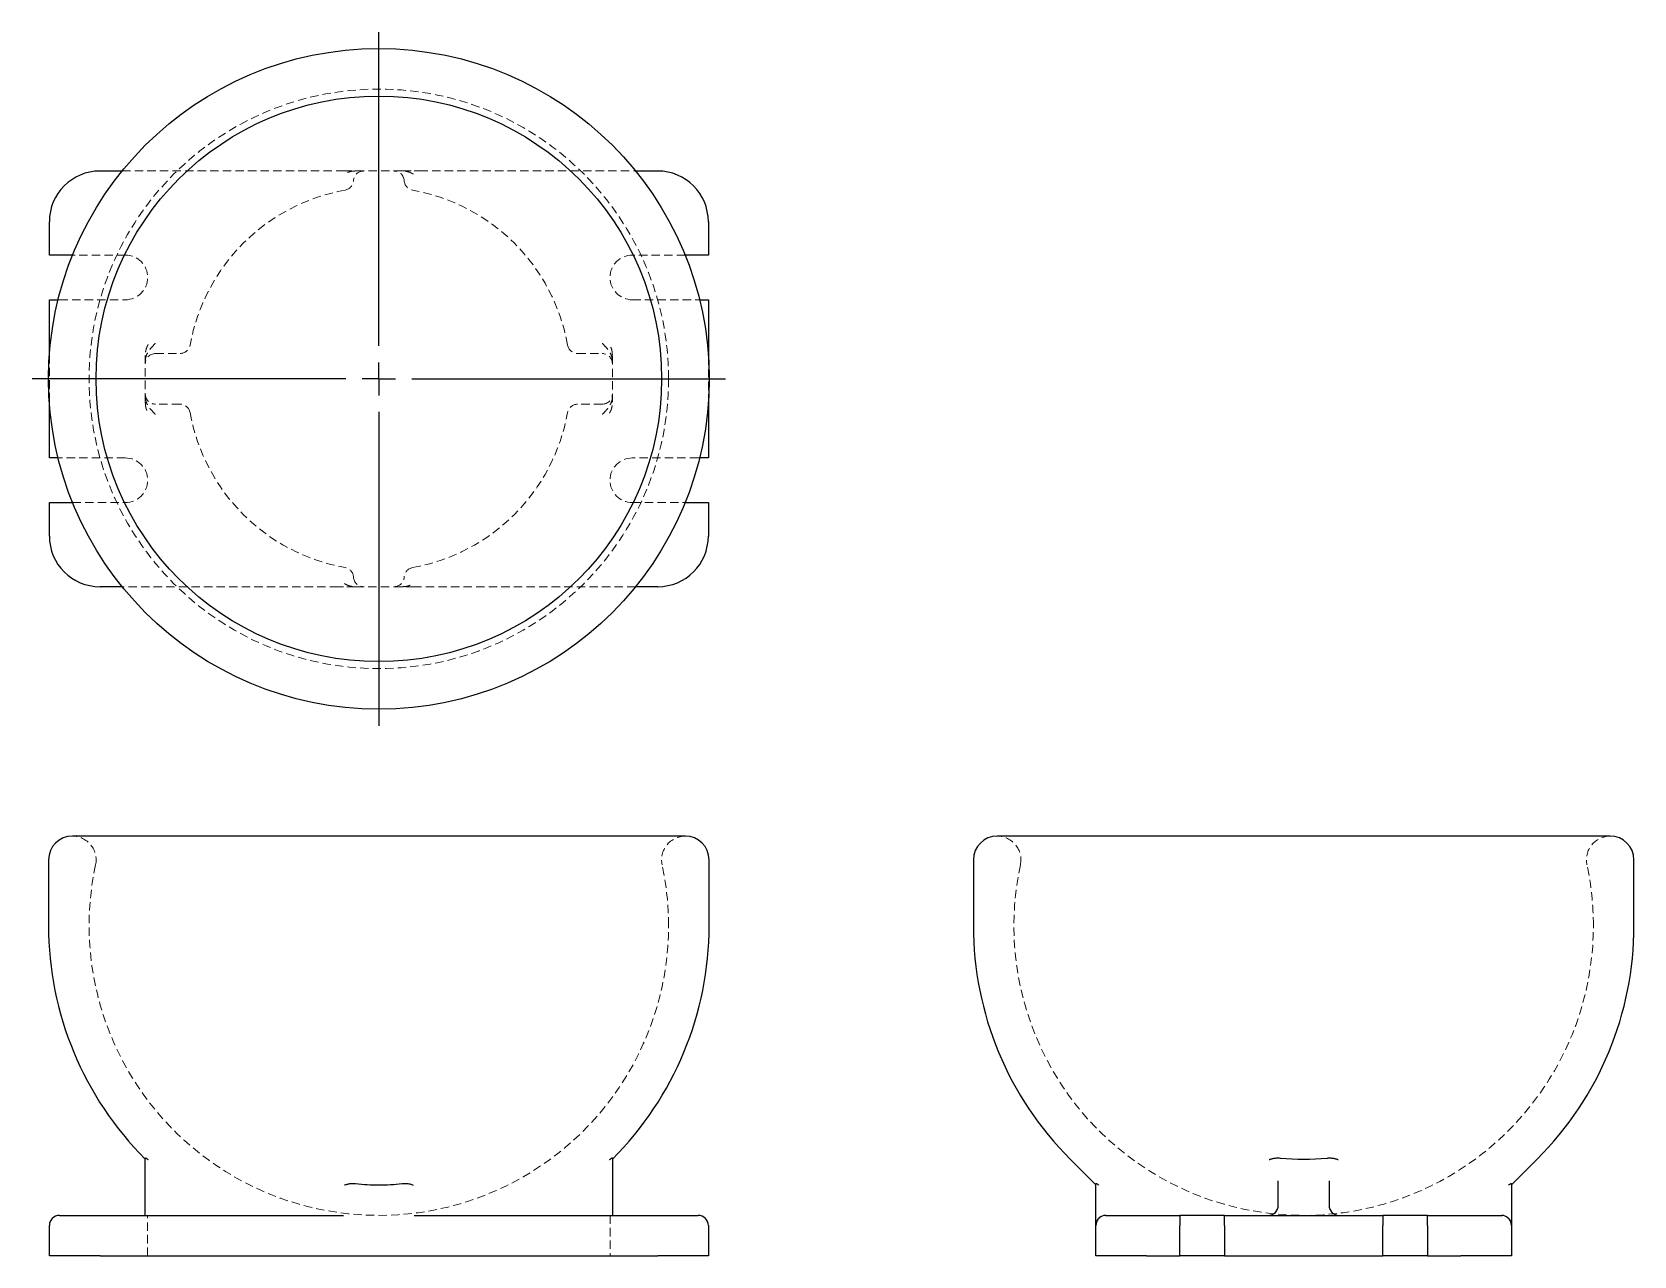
# Model space of a CAD drawing. Header units: millimetres. Extents: x 30 to 273, y 25 to 210.
import ezdxf

# ---------------------------------------------------------------- set-up
doc = ezdxf.new("R2010")
doc.units = ezdxf.units.MM
doc.linetypes.add('HIDDEN', pattern=[1.905, 1.27, -0.635])
doc.layers.add('10', color=7, linetype='Continuous')

# ---------------------------------------------------------------- blocks, each defined once
blk = doc.blocks.new('SW_CENTERMARKSYMBOL_0')
at = {"layer": '10', "color": 0}
for p, q in [((0, 5), (0, 52.5)), ((0, 0), (0, 2.5)), ((-5, 0), (-52.5, 0)), ((0, 0), (-2.5, 0)), ((0, 0), (0, -2.5)), ((0, 0), (2.5, 0)), ((5, 0), (52.5, 0)), ((0, -5), (0, -52.5))]:
    blk.add_line(p, q, dxfattribs=at)

msp = doc.modelspace()

# ---------------------------------------------------------------- linework, layer by layer
at = {"color": 7, "linetype": 'Continuous', "lineweight": 25}
for p, q in [((40.79, 189.47), (44.14, 189.47)), ((121.86, 189.47), (125.21, 189.47)), ((33.12, 176.73), (33.12, 181.79)), ((132.88, 181.79), (132.88, 176.73)), ((34.65, 176.73), (33.12, 176.73)), ((36.64, 176.73), (34.65, 176.73)), ((131.35, 176.73), (129.36, 176.73)), ((132.88, 176.73), (131.35, 176.73)), ((33.12, 161.39), (33.12, 169.97)), ((33.12, 169.97), (34.45, 169.97)), ((131.55, 169.97), (132.88, 169.97)), ((132.88, 169.97), (132.88, 161.39)), ((33.12, 146.03), (33.12, 154.61)), ((132.88, 154.61), (132.88, 146.03)), ((34.45, 146.03), (33.12, 146.03)), ((132.88, 146.03), (131.55, 146.03)), ((33.12, 134.21), (33.12, 139.27)), ((33.12, 139.27), (34.65, 139.27)), ((34.65, 139.27), (36.64, 139.27)), ((129.36, 139.27), (131.35, 139.27)), ((131.35, 139.27), (132.88, 139.27)), ((132.88, 139.27), (132.88, 134.21)), ((44.14, 126.53), (40.79, 126.53)), ((125.21, 126.53), (121.86, 126.53)), ((129.4, 88.77), (36.6, 88.77)), ((269.4, 88.77), (176.6, 88.77)), ((33, 85.18), (33, 75.23)), ((133, 75.23), (133, 85.18)), ((173, 85.18), (173, 75.23)), ((273, 75.23), (273, 85.18)), ((187.64, 39.87), (191.53, 35.98)), ((254.47, 35.98), (258.36, 39.87)), ((47.64, 32.9), (47.64, 36.59)), ((118.36, 36.59), (118.36, 32.9)), ((219.16, 32.9), (219.16, 36.59)), ((226.84, 36.59), (226.84, 32.9)), ((47.64, 31.37), (47.64, 32.9)), ((118.36, 32.9), (118.36, 31.37)), ((191.53, 29.86), (191.53, 33.05)), ((254.47, 33.05), (254.47, 29.86)), ((33.12, 25.23), (33.12, 29.83)), ((34.65, 31.37), (40.79, 31.37)), ((40.79, 31.37), (76.85, 31.37)), ((89.15, 31.37), (125.21, 31.37)), ((125.21, 31.37), (131.35, 31.37)), ((132.88, 29.83), (132.88, 25.23)), ((191.53, 25.23), (191.53, 29.83)), ((192.99, 31.37), (192.89, 31.36)), ((193.07, 31.37), (199.21, 31.37)), ((199.21, 31.37), (204.27, 31.37)), ((204.27, 31.37), (204.27, 29.83)), ((211.03, 31.37), (204.27, 31.37)), ((204.27, 25.23), (204.27, 29.83)), ((211.03, 29.83), (211.03, 31.37)), ((211.03, 31.37), (234.97, 31.37)), ((211.03, 29.83), (211.03, 25.23)), ((234.97, 31.37), (234.97, 29.83)), ((241.73, 31.37), (234.97, 31.37)), ((234.97, 25.23), (234.97, 29.83)), ((241.73, 31.37), (246.79, 31.37)), ((241.73, 29.83), (241.73, 31.37)), ((241.73, 29.83), (241.73, 25.23)), ((246.79, 31.37), (252.93, 31.37)), ((253.01, 31.37), (253.11, 31.36)), ((254.47, 29.83), (254.47, 25.23)), ((40.79, 25.23), (33.12, 25.23)), ((40.79, 25.23), (125.21, 25.23)), ((132.88, 25.23), (125.21, 25.23)), ((199.21, 25.23), (191.53, 25.23)), ((199.21, 25.23), (204.27, 25.23)), ((211.03, 25.23), (204.27, 25.23)), ((211.03, 25.23), (234.97, 25.23)), ((241.73, 25.23), (234.97, 25.23)), ((241.73, 25.23), (246.79, 25.23)), ((254.47, 25.23), (246.79, 25.23))]:
    msp.add_line(p, q, dxfattribs=at)
at = {"color": 7, "linetype": 'HIDDEN', "lineweight": 18}
for p, q in [((44.14, 189.47), (76.85, 189.47)), ((77.65, 189.47), (79.4, 189.47)), ((86.6, 189.47), (88.35, 189.47)), ((89.15, 189.47), (121.86, 189.47)), ((44.63, 176.73), (36.64, 176.73)), ((129.36, 176.73), (121.37, 176.73)), ((34.45, 169.97), (34.65, 169.97)), ((34.65, 169.97), (44.63, 169.97)), ((121.37, 169.97), (131.35, 169.97)), ((131.35, 169.97), (131.55, 169.97)), ((33.12, 154.61), (33.12, 161.39)), ((47.64, 161.54), (47.64, 154.46)), ((118.36, 154.46), (118.36, 161.54)), ((132.88, 161.39), (132.88, 154.61)), ((34.65, 146.03), (34.45, 146.03)), ((44.63, 146.03), (34.65, 146.03)), ((131.35, 146.03), (121.37, 146.03)), ((131.55, 146.03), (131.35, 146.03)), ((36.64, 139.27), (44.63, 139.27)), ((121.37, 139.27), (129.36, 139.27)), ((76.85, 126.53), (44.14, 126.53)), ((79.4, 126.53), (77.65, 126.53)), ((88.35, 126.53), (86.6, 126.53)), ((121.86, 126.53), (89.15, 126.53)), ((48, 25.23), (48, 31.37)), ((118, 31.37), (118, 25.23))]:
    msp.add_line(p, q, dxfattribs=at)
at = {"color": 7, "linetype": 'Continuous', "lineweight": 25, "flags": 128}
for points in [[(192.32, 31.18), (192.18, 31.09), (192, 30.94)], [(253.68, 31.18), (253.82, 31.09), (254, 30.94)]]:
    msp.add_lwpolyline(points, dxfattribs=at)
at = {"color": 7, "linetype": 'Continuous', "lineweight": 25}
for radius in [50, 42.81]:
    msp.add_circle((83, 158), radius, dxfattribs=at)
at = {"color": 7, "linetype": 'HIDDEN', "lineweight": 18}
msp.add_circle((83, 158), 43.86, dxfattribs=at)
at = {"color": 7, "linetype": 'Continuous', "lineweight": 25}
for centre, radius, start, end in [((40.79, 181.79), 7.67, 90, 180), ((125.21, 181.79), 7.67, 0, 90), ((40.79, 134.21), 7.67, 180, 270), ((125.21, 134.21), 7.67, 270, 0), ((36.6, 85.18), 3.6, 90, 180), ((129.4, 85.18), 3.6, 0, 90), ((176.6, 85.18), 3.6, 90, 180), ((269.4, 85.18), 3.6, 0, 90), ((83, 75.23), 50, 180, 225), ((83, 75.23), 50, 315, 0), ((223, 75.23), 50, 180, 225), ((223, 75.23), 50, 315, 0), ((223, 75.23), 35.36, 264.2598, 275.7402), ((217.63, 32.9), 1.53, 270, 0), ((228.37, 32.9), 1.53, 180, 270), ((34.65, 29.83), 1.53, 90, 180), ((131.35, 29.83), 1.53, 0, 90), ((193.07, 29.83), 1.53, 90, 180), ((193.07, 29.84), 1.53, 140.0206, 179.9998), ((252.93, 29.83), 1.53, 0, 90), ((252.93, 29.84), 1.53, 0.0002, 39.9794)]:
    msp.add_arc(centre, radius, start, end, dxfattribs=at)
at = {"color": 7, "linetype": 'HIDDEN', "lineweight": 18}
for centre, radius, start, end in [((80.69, 187.93), 1.53, 90, 177.2164), ((85.31, 187.93), 1.53, 2.7836, 90), ((77.63, 188.08), 1.53, 280.1261, 357.2164), ((88.37, 188.08), 1.53, 182.7836, 259.8739), ((83, 158), 29.02, 100.1261, 169.8739), ((83, 158), 29.02, 10.1261, 79.8739), ((44.63, 173.35), 3.38, 270, 90), ((121.37, 173.35), 3.38, 90, 270), ((52.92, 163.37), 1.53, 270, 349.8739), ((113.08, 163.37), 1.53, 190.1261, 270), ((49.18, 160.3), 1.53, 90, 180), ((116.82, 160.3), 1.53, 0, 90), ((49.18, 155.7), 1.53, 180, 270), ((116.82, 155.7), 1.53, 270, 0), ((52.92, 152.63), 1.53, 10.1261, 90), ((83, 158), 29.02, 190.1261, 259.8739), ((83, 158), 29.02, 280.1261, 349.8739), ((113.08, 152.63), 1.53, 90, 169.8739), ((44.63, 142.65), 3.38, 270, 90), ((121.37, 142.65), 3.38, 90, 270), ((77.63, 127.92), 1.53, 2.7836, 79.8739), ((88.37, 127.92), 1.53, 100.1261, 177.2164), ((80.69, 128.07), 1.53, 182.7836, 270), ((85.31, 128.07), 1.53, 270, 357.2164), ((36.6, 85.18), 3.6, 347.9, 90), ((129.4, 85.18), 3.6, 90, 192.1), ((176.6, 85.18), 3.6, 347.9, 90), ((269.4, 85.18), 3.6, 90, 192.1), ((83, 75.23), 43.86, 167.9, 0), ((83, 75.23), 43.86, 0, 12.1), ((223, 75.23), 43.86, 167.9, 0), ((223, 75.23), 43.86, 0, 12.1)]:
    msp.add_arc(centre, radius, start, end, dxfattribs=at)
for points in [[(76.85, 189.47), (77.12, 189.47), (77.39, 189.47), (77.65, 189.47)], [(86.51, 189.47), (84.17, 189.47), (81.83, 189.47), (79.49, 189.47)], [(88.35, 189.47), (88.61, 189.47), (88.88, 189.47), (89.15, 189.47)], [(49.18, 161.84), (50.43, 161.84), (51.67, 161.84), (52.92, 161.84)], [(113.08, 161.84), (114.33, 161.84), (115.57, 161.84), (116.82, 161.84)], [(52.92, 154.16), (51.67, 154.16), (50.43, 154.16), (49.18, 154.16)], [(116.82, 154.16), (115.57, 154.16), (114.33, 154.16), (113.08, 154.16)], [(77.65, 126.53), (77.39, 126.53), (77.12, 126.53), (76.85, 126.53)], [(89.15, 126.53), (88.88, 126.53), (88.61, 126.53), (88.35, 126.53)], [(191.53, 36.18), (191.53, 36.05), (191.53, 35.98), (191.53, 35.98)]]:
    msp.add_open_spline(points, degree=3, dxfattribs=at)
for points, knots in [([(79.49, 189.47), (79.44, 189.47), (79.34, 189.46), (79.19, 189.45), (79.04, 189.44), (78.89, 189.42), (78.74, 189.39), (78.55, 189.34), (78.31, 189.26), (78.05, 189.15), (77.89, 189.05), (77.81, 189)], [0, 0, 0, 0, 0.085283, 0.169537, 0.252995, 0.335892, 0.418472, 0.500982, 0.670185, 0.835634, 1, 1, 1, 1]), ([(88.19, 189), (88.15, 189.03), (88.08, 189.08), (87.95, 189.14), (87.82, 189.2), (87.69, 189.26), (87.54, 189.31), (87.35, 189.36), (87.11, 189.42), (86.81, 189.46), (86.61, 189.46), (86.51, 189.47)], [0, 0, 0, 0, 0.08226, 0.164453, 0.246921, 0.330005, 0.414034, 0.499325, 0.664292, 0.830543, 1, 1, 1, 1]), ([(47.64, 160.71), (47.64, 160.98), (47.7, 161.24), (47.87, 161.74), (48, 161.97), (48.29, 162.4), (48.45, 162.61), (48.81, 163), (48.99, 163.19), (49.18, 163.37)], [0, 0, 0, 0, 0.25, 0.25, 0.5, 0.5, 0.75, 0.75, 1, 1, 1, 1]), ([(48.09, 163.21), (48.09, 163.21), (48.09, 163.2), (48.08, 163.18), (48.07, 163.16), (48.06, 163.14), (48.03, 163.09), (47.98, 162.99), (47.9, 162.83), (47.82, 162.63), (47.75, 162.4), (47.69, 162.13), (47.65, 161.84), (47.65, 161.64), (47.64, 161.54)], [0, 0, 0, 0, 0.006154, 0.016622, 0.031679, 0.047471, 0.063263, 0.12625, 0.250897, 0.374259, 0.499337, 0.664202, 0.830316, 1, 1, 1, 1]), ([(118.36, 160.71), (118.36, 160.98), (118.3, 161.24), (118.13, 161.74), (118, 161.97), (117.71, 162.4), (117.55, 162.61), (117.19, 163), (117.01, 163.19), (116.82, 163.37)], [0, 0, 0, 0, 0.25, 0.25, 0.5, 0.5, 0.75, 0.75, 1, 1, 1, 1]), ([(118.36, 161.54), (118.35, 161.59), (118.35, 161.69), (118.34, 161.84), (118.33, 161.99), (118.31, 162.13), (118.28, 162.28), (118.24, 162.45), (118.18, 162.63), (118.1, 162.83), (118.02, 162.99), (117.97, 163.09), (117.94, 163.14), (117.93, 163.16), (117.91, 163.19), (117.91, 163.2), (117.91, 163.21)], [0, 0, 0, 0, 0.0854632, 0.1697582, 0.2531638, 0.3359676, 0.4184631, 0.5009465, 0.6258218, 0.7490613, 0.8739639, 0.9370586, 0.9528424, 0.9686256, 0.9891575, 1, 1, 1, 1]), ([(47.64, 155.29), (47.64, 155.02), (47.7, 154.76), (47.87, 154.26), (48, 154.03), (48.29, 153.6), (48.45, 153.39), (48.81, 153), (48.99, 152.81), (49.18, 152.63)], [0, 0, 0, 0, 0.25, 0.25, 0.5, 0.5, 0.75, 0.75, 1, 1, 1, 1]), ([(118.36, 155.29), (118.36, 155.02), (118.3, 154.76), (118.13, 154.26), (118, 154.03), (117.71, 153.6), (117.55, 153.39), (117.19, 153), (117.01, 152.81), (116.82, 152.63)], [0, 0, 0, 0, 0.25, 0.25, 0.5, 0.5, 0.75, 0.75, 1, 1, 1, 1]), ([(47.64, 154.46), (47.65, 154.41), (47.65, 154.31), (47.66, 154.16), (47.67, 154.01), (47.69, 153.87), (47.72, 153.72), (47.76, 153.55), (47.82, 153.37), (47.9, 153.17), (47.98, 153.01), (48.03, 152.91), (48.06, 152.86), (48.07, 152.84), (48.09, 152.81), (48.09, 152.8), (48.09, 152.79)], [0, 0, 0, 0, 0.0854632, 0.1697582, 0.2531638, 0.3359676, 0.4184631, 0.5009465, 0.6258218, 0.7490613, 0.8739639, 0.9370586, 0.9528424, 0.9686256, 0.9891575, 1, 1, 1, 1]), ([(117.91, 152.79), (117.91, 152.79), (117.91, 152.8), (117.92, 152.82), (117.93, 152.84), (117.94, 152.86), (117.97, 152.91), (118.02, 153.01), (118.1, 153.17), (118.18, 153.37), (118.25, 153.6), (118.31, 153.87), (118.35, 154.16), (118.35, 154.36), (118.36, 154.46)], [0, 0, 0, 0, 0.006154, 0.016622, 0.031679, 0.047471, 0.063263, 0.12625, 0.250897, 0.374259, 0.499337, 0.664202, 0.830316, 1, 1, 1, 1]), ([(77.81, 127), (77.85, 126.97), (77.92, 126.92), (78.05, 126.86), (78.18, 126.8), (78.31, 126.74), (78.46, 126.69), (78.65, 126.64), (78.89, 126.58), (79.19, 126.54), (79.39, 126.54), (79.49, 126.53)], [0, 0, 0, 0, 0.08226, 0.164453, 0.246921, 0.330005, 0.414034, 0.499325, 0.664292, 0.830543, 1, 1, 1, 1]), ([(79.49, 126.53), (80.66, 126.53), (81.83, 126.53), (84.17, 126.53), (85.34, 126.53), (86.51, 126.53)], [0, 0, 0, 0, 0.5, 0.5, 1, 1, 1, 1]), ([(86.51, 126.53), (86.56, 126.53), (86.66, 126.54), (86.81, 126.55), (86.96, 126.56), (87.11, 126.58), (87.26, 126.61), (87.45, 126.66), (87.69, 126.74), (87.95, 126.85), (88.11, 126.95), (88.19, 127)], [0, 0, 0, 0, 0.0852826, 0.1695374, 0.2529947, 0.3358919, 0.4184721, 0.5009816, 0.6701852, 0.835634, 1, 1, 1, 1])]:
    msp.add_open_spline(points, degree=3, knots=knots, dxfattribs=at)
at = {"color": 7, "linetype": 'Continuous', "lineweight": 25}
for points, knots in [([(47.64, 40.05), (47.65, 40.05), (47.65, 40.06), (47.66, 40.07), (47.67, 40.07), (47.69, 40.06), (47.72, 40.05), (47.76, 40.03), (47.82, 40), (47.9, 39.95), (47.98, 39.89), (48.03, 39.85), (48.06, 39.83), (48.07, 39.82), (48.09, 39.81), (48.09, 39.81), (48.09, 39.81)], [0, 0, 0, 0, 0.0854632, 0.1697582, 0.2531638, 0.3359676, 0.4184631, 0.5009465, 0.6258218, 0.7490613, 0.8739639, 0.9370586, 0.9528424, 0.9686256, 0.9891575, 1, 1, 1, 1]), ([(47.64, 36.59), (47.64, 37.22), (47.64, 37.84), (47.64, 38.73), (47.64, 39.02), (47.64, 39.56), (47.64, 39.82), (47.64, 40.05)], [0, 0, 0, 0, 0.5, 0.5, 0.75, 0.75, 1, 1, 1, 1]), ([(117.91, 39.81), (117.91, 39.81), (117.91, 39.81), (117.92, 39.82), (117.93, 39.82), (117.94, 39.83), (117.97, 39.85), (118.02, 39.89), (118.1, 39.95), (118.18, 40), (118.25, 40.04), (118.31, 40.07), (118.35, 40.07), (118.35, 40.06), (118.36, 40.05)], [0, 0, 0, 0, 0.006154, 0.016622, 0.031679, 0.047471, 0.063263, 0.12625, 0.250897, 0.374259, 0.499337, 0.664202, 0.830316, 1, 1, 1, 1]), ([(118.36, 40.05), (118.36, 39.82), (118.36, 39.56), (118.36, 39.02), (118.36, 38.73), (118.36, 37.84), (118.36, 37.22), (118.36, 36.59)], [0, 0, 0, 0, 0.25, 0.25, 0.5, 0.5, 1, 1, 1, 1]), ([(217.79, 39.81), (217.79, 39.81), (217.8, 39.81), (217.82, 39.82), (217.84, 39.82), (217.86, 39.83), (217.91, 39.85), (218.01, 39.89), (218.17, 39.95), (218.37, 40), (218.6, 40.04), (218.87, 40.07), (219.16, 40.07), (219.36, 40.06), (219.46, 40.05)], [0, 0, 0, 0, 0.006154, 0.016622, 0.031679, 0.047471, 0.063263, 0.12625, 0.250897, 0.374259, 0.499337, 0.664202, 0.830316, 1, 1, 1, 1]), ([(226.54, 40.05), (226.59, 40.05), (226.69, 40.06), (226.84, 40.07), (226.99, 40.07), (227.13, 40.06), (227.28, 40.05), (227.45, 40.03), (227.63, 40), (227.83, 39.95), (227.99, 39.89), (228.09, 39.85), (228.14, 39.83), (228.16, 39.82), (228.19, 39.81), (228.2, 39.81), (228.21, 39.81)], [0, 0, 0, 0, 0.0854632, 0.1697582, 0.2531638, 0.3359676, 0.4184631, 0.5009465, 0.6258218, 0.7490613, 0.8739639, 0.9370586, 0.9528424, 0.9686256, 0.9891575, 1, 1, 1, 1]), ([(77.81, 35.95), (77.85, 35.97), (77.92, 36), (78.05, 36.05), (78.18, 36.09), (78.31, 36.12), (78.46, 36.15), (78.65, 36.18), (78.89, 36.2), (79.19, 36.2), (79.39, 36.19), (79.49, 36.18)], [0, 0, 0, 0, 0.08226, 0.164453, 0.246921, 0.330005, 0.414034, 0.499325, 0.664292, 0.830543, 1, 1, 1, 1]), ([(79.49, 36.18), (80.66, 36.05), (81.83, 35.98), (84.17, 35.98), (85.34, 36.05), (86.51, 36.18)], [0, 0, 0, 0, 0.5, 0.5, 1, 1, 1, 1]), ([(86.51, 36.18), (86.56, 36.18), (86.66, 36.19), (86.81, 36.2), (86.96, 36.2), (87.11, 36.2), (87.26, 36.19), (87.45, 36.17), (87.69, 36.13), (87.95, 36.05), (88.11, 35.98), (88.19, 35.95)], [0, 0, 0, 0, 0.0852826, 0.1695374, 0.2529947, 0.3358919, 0.4184721, 0.5009816, 0.6701852, 0.835634, 1, 1, 1, 1]), ([(191.53, 36.18), (191.53, 36.18), (191.54, 36.19), (191.55, 36.2), (191.56, 36.2), (191.58, 36.2), (191.61, 36.19), (191.66, 36.17), (191.74, 36.13), (191.85, 36.05), (191.95, 35.98), (192, 35.95)], [0, 0, 0, 0, 0.0852826, 0.1695374, 0.2529947, 0.3358919, 0.4184721, 0.5009816, 0.6701852, 0.835634, 1, 1, 1, 1]), ([(191.53, 33.05), (191.53, 33.63), (191.53, 34.18), (191.53, 34.98), (191.53, 35.24), (191.53, 35.73), (191.53, 35.97), (191.53, 36.18)], [0, 0, 0, 0, 0.5, 0.5, 0.75, 0.75, 1, 1, 1, 1]), ([(254, 35.95), (254.03, 35.97), (254.08, 36), (254.14, 36.05), (254.2, 36.09), (254.26, 36.12), (254.31, 36.15), (254.36, 36.18), (254.42, 36.2), (254.46, 36.2), (254.46, 36.19), (254.47, 36.18)], [0, 0, 0, 0, 0.08226, 0.164453, 0.246921, 0.330005, 0.414034, 0.499325, 0.664292, 0.830543, 1, 1, 1, 1]), ([(254.47, 36.18), (254.47, 35.97), (254.47, 35.73), (254.47, 35.24), (254.47, 34.98), (254.47, 34.18), (254.47, 33.63), (254.47, 33.05)], [0, 0, 0, 0, 0.25, 0.25, 0.5, 0.5, 1, 1, 1, 1]), ([(192.99, 31.37), (193.01, 31.37), (193.02, 31.37), (193.04, 31.37), (193.04, 31.37)], [0, 0, 0, 0, 0.912536, 1, 1, 1, 1]), ([(252.96, 31.37), (252.97, 31.37), (252.98, 31.37), (253, 31.37), (253.01, 31.37)], [0, 0, 0, 0, 0.2789021, 1, 1, 1, 1])]:
    msp.add_open_spline(points, degree=3, knots=knots, dxfattribs=at)
for points in [[(76.85, 31.37), (77.11, 31.37), (77.38, 31.37), (77.64, 31.37)], [(88.36, 31.37), (88.62, 31.37), (88.89, 31.37), (89.15, 31.37)]]:
    msp.add_open_spline(points, degree=3, dxfattribs=at)

# ---------------------------------------------------------------- block references
at = {"layer": '10'}
msp.add_blockref('SW_CENTERMARKSYMBOL_0', (83, 158), dxfattribs=at)

doc.saveas('drawing.dxf')
